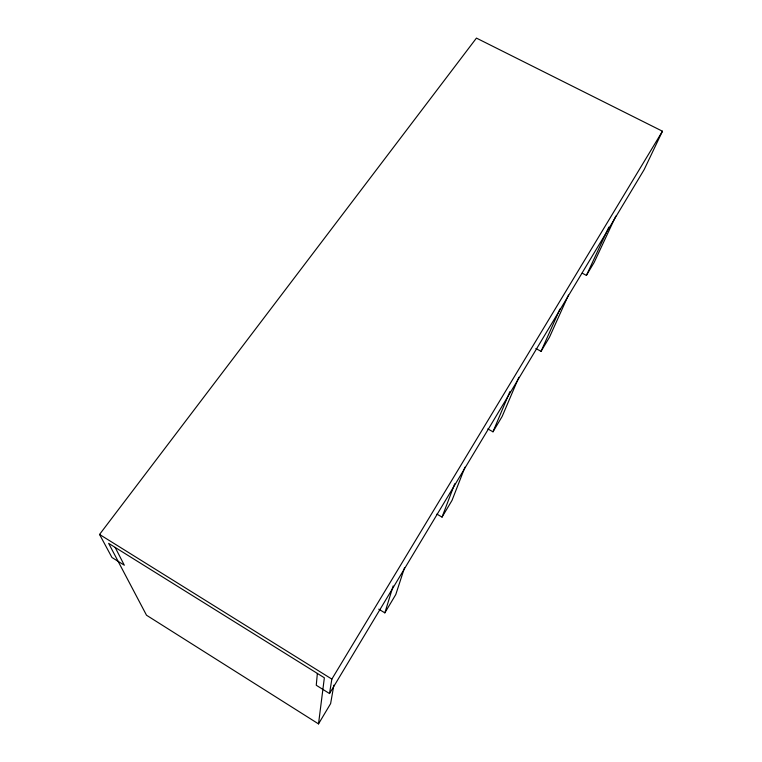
<?xml version="1.0" encoding="UTF-8"?>
<svg xmlns="http://www.w3.org/2000/svg" width="762" height="762" viewBox="0 0 762 762"><rect width="100%" height="100%" fill="white"/><g stroke="black" fill="none" stroke-linecap="round" stroke-linejoin="round"><path stroke-width="1.14" d="M317.363 673.427L316.259 685.257L329.517 693.553L644.147 169.64L662.454 131.226L476.44 38.1L99.546 534.448L111.957 557.489L124.311 565.213L115.148 547.392M318.516 723.9L324.355 677.789L108.642 543.344L146.514 615.229L318.516 723.9L330.613 703.64L333.861 685.152M329.517 693.553L331.851 679.104L662.454 131.226M378.752 609.162L384.848 612.858L393.154 585.949M404.593 567.519L395.783 594.541L384.848 612.858M436.912 514.112L442.036 517.103L454.752 483.737M464.982 467.173L452.018 500.396L442.036 517.103M487.832 428.892L492.985 431.806L509.902 391.592M518.855 377.266L502.148 416.471L492.985 431.806M535.857 348.501L541.049 351.349L559.937 309.048M568.471 295.046L549.469 337.242L541.049 351.349M582.216 273.177L586.407 275.406L608.857 227.105M615.81 216.113L594.16 262.423L586.407 275.406M99.546 534.448L331.851 679.104"/></g></svg>
